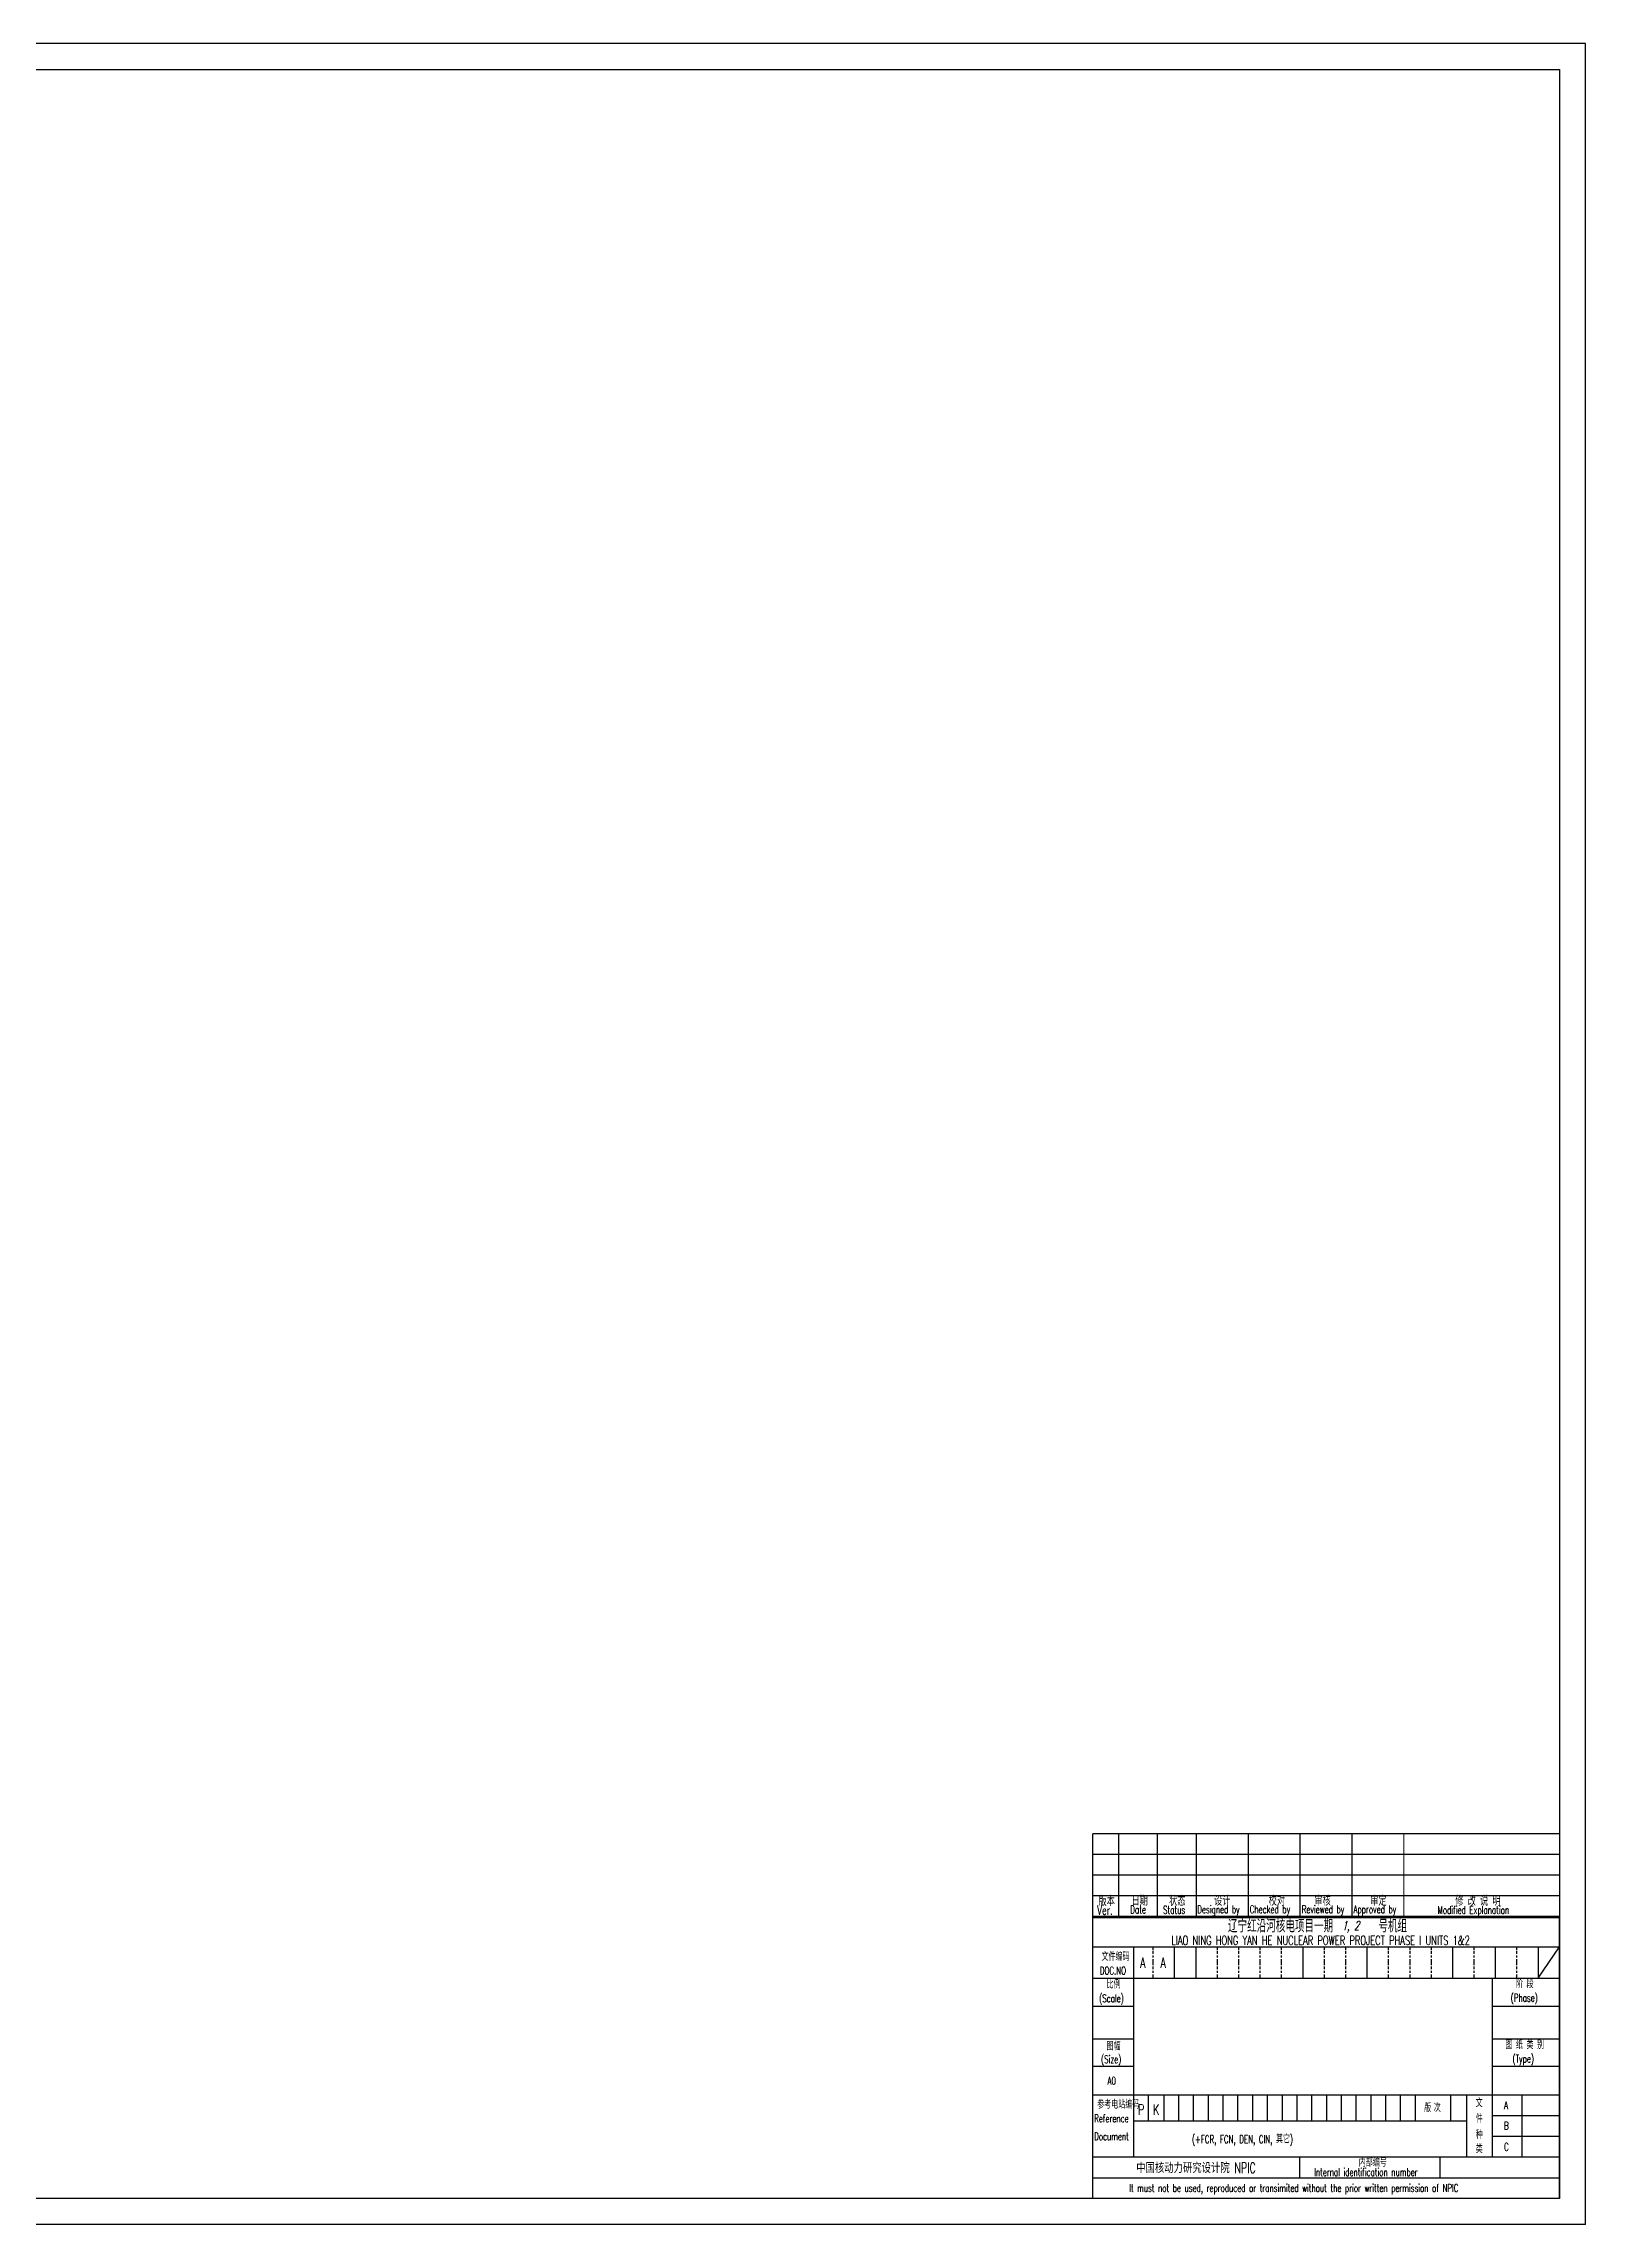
# Model space of a CAD drawing. Extents: x 2963 to 8481, y 2091 to 3069.
# Drawn here: x 5031 to 5625, y 2228 to 3069 of the extents above; entities that cross this region are included whole.
import ezdxf
from ezdxf.enums import TextEntityAlignment as Align

# ---------------------------------------------------------------- set-up
doc = ezdxf.new("R2010")
doc.units = 0
doc.header["$LTSCALE"] = 20
doc.header["$MEASUREMENT"] = 0
doc.layers.get('0').update_dxf_attribs({"linetype": 'CONTINUOUS'})
doc.layers.add('粗实线', color=7, linetype='CONTINUOUS')
doc.layers.add('细实线', color=3, linetype='CONTINUOUS')
doc.styles.add('HZ', font='romans.shx', dxfattribs={"width": 0.667, "bigfont": 'hztxt.shx'})
doc.styles.add('ROMANS', font='romans.shx', dxfattribs={"width": 0.667, "oblique": 15, "bigfont": 'hztxt3.shx'})
doc.styles.add('ZHAN1', font='romans.shx', dxfattribs={"width": 0.67, "bigfont": 'hztxt3.shx'})

msp = doc.modelspace()

# ---------------------------------------------------------------- linework, layer by layer
for p, q in [((5615.3001, 2237.9106), (5615.3001, 2346.6106)), ((5435.3001, 2334.9106), (5615.3001, 2334.9106)), ((5435.3001, 2322.9106), (5615.3001, 2322.9106)), ((5589.4242, 2253.9106), (5589.4242, 2322.9106)), ((5435.3001, 2299.4135), (5451.1114, 2299.4135)), ((5589.4242, 2299.4135), (5615.3001, 2299.4135)), ((5435.3001, 2277.9106), (5579.5536, 2277.9106)), ((5435.3001, 2277.9106), (5615.3001, 2277.9106)), ((5579.5536, 2253.9106), (5579.5536, 2277.9106)), ((5600.8772, 2253.9106), (5600.8772, 2277.9106)), ((5451.1114, 2267.8841), (5579.5536, 2267.8841)), ((5435.3001, 2253.9106), (5615.3001, 2253.9106)), ((5615.3001, 2237.9106), (5435.3001, 2237.9106))]:
    msp.add_line(p, q)
at = {"linetype": 'Continuous'}
msp.add_line((5451.1114, 2334.9106), (5451.1114, 2253.9106), dxfattribs=at)
at = {"layer": '粗实线'}
msp.add_lwpolyline([(5615.3001, 2237.9106), (4461.3001, 2237.9106), (4461.3001, 3058.9106), (5615.3001, 3058.9106)], close=True, dxfattribs=at)
msp.add_lwpolyline([(5615.3001, 2237.9106), (5435.3001, 2237.9106)], dxfattribs=at)
at = {"layer": '细实线'}
for p, q in [((5625.3001, 3068.9106), (4436.3001, 3068.9106)), ((5625.3001, 2227.9106), (5625.3001, 3068.9106)), ((5458.5501, 2334.9106), (5458.5501, 2333.8318)), ((5458.5501, 2333.3687), (5458.5501, 2332.3095)), ((5458.5501, 2331.639), (5458.5501, 2330.8795)), ((5458.5501, 2330.2517), (5458.5501, 2328.9106)), ((5466.8001, 2334.9106), (5466.8001, 2328.9106)), ((5475.0501, 2334.9106), (5475.0501, 2328.9106)), ((5483.3001, 2334.9106), (5483.3001, 2333.8318)), ((5483.3001, 2333.3687), (5483.3001, 2332.3095)), ((5483.3001, 2331.639), (5483.3001, 2330.8795)), ((5491.5501, 2334.9106), (5491.5501, 2333.8318)), ((5491.5501, 2333.3687), (5491.5501, 2332.3095)), ((5491.5501, 2331.639), (5491.5501, 2330.8795)), ((5499.8001, 2334.9106), (5499.8001, 2333.8318)), ((5499.8001, 2333.3687), (5499.8001, 2332.3095)), ((5499.8001, 2331.639), (5499.8001, 2330.8795)), ((5508.0501, 2334.9106), (5508.0501, 2333.8318)), ((5508.0501, 2333.3687), (5508.0501, 2332.3095)), ((5508.0501, 2331.639), (5508.0501, 2330.8795)), ((5516.3001, 2334.9106), (5516.3001, 2322.9106)), ((5516.3001, 2334.9106), (5516.3001, 2333.8318)), ((5516.3001, 2333.3687), (5516.3001, 2332.3095)), ((5516.3001, 2331.639), (5516.3001, 2330.8795)), ((5524.5501, 2334.9106), (5524.5501, 2333.8318)), ((5524.5501, 2333.3687), (5524.5501, 2332.3095)), ((5524.5501, 2331.639), (5524.5501, 2330.8795)), ((5532.8001, 2334.9106), (5532.8001, 2333.8318)), ((5532.8001, 2333.3687), (5532.8001, 2332.3095)), ((5532.8001, 2331.639), (5532.8001, 2330.8795)), ((5541.0501, 2334.9106), (5541.0501, 2322.9106)), ((5549.3001, 2334.9106), (5549.3001, 2333.8318)), ((5549.3001, 2333.3687), (5549.3001, 2332.3095)), ((5549.3001, 2331.639), (5549.3001, 2330.8795)), ((5557.5501, 2334.9106), (5557.5501, 2333.8318)), ((5557.5501, 2333.3687), (5557.5501, 2332.3095)), ((5557.5501, 2331.639), (5557.5501, 2330.8795)), ((5565.8001, 2334.9106), (5565.8001, 2333.8318)), ((5565.8001, 2333.3687), (5565.8001, 2332.3095)), ((5565.8001, 2331.639), (5565.8001, 2330.8795)), ((5574.0501, 2334.9106), (5574.0501, 2328.9106)), ((5582.3001, 2334.9106), (5582.3001, 2333.8318)), ((5582.3001, 2333.3687), (5582.3001, 2332.3095)), ((5582.3001, 2331.639), (5582.3001, 2330.8795)), ((5590.5501, 2334.9106), (5590.5501, 2328.9106)), ((5598.8001, 2334.9106), (5598.8001, 2333.8318)), ((5598.8001, 2333.3687), (5598.8001, 2332.3095)), ((5598.8001, 2331.639), (5598.8001, 2330.8795)), ((5607.0501, 2334.9106), (5607.0501, 2328.9106)), ((5607.0501, 2322.9106), (5615.3001, 2334.9106)), ((5458.5501, 2328.9106), (5458.5501, 2327.8318)), ((5458.5501, 2327.3687), (5458.5501, 2326.3095)), ((5458.5501, 2325.639), (5458.5501, 2324.8795)), ((5458.5501, 2324.2517), (5458.5501, 2322.9106)), ((5466.8001, 2328.9106), (5466.8001, 2322.9106)), ((5475.0501, 2328.9106), (5475.0501, 2322.9106)), ((5483.3001, 2324.2517), (5483.3001, 2322.9106)), ((5491.5501, 2324.2517), (5491.5501, 2322.9106)), ((5499.8001, 2324.2517), (5499.8001, 2322.9106)), ((5508.0501, 2324.2517), (5508.0501, 2322.9106)), ((5516.3001, 2324.2517), (5516.3001, 2322.9106)), ((5524.5501, 2324.2517), (5524.5501, 2322.9106)), ((5532.8001, 2324.2517), (5532.8001, 2322.9106)), ((5549.3001, 2324.2517), (5549.3001, 2322.9106)), ((5557.5501, 2324.2517), (5557.5501, 2322.9106)), ((5565.8001, 2324.2517), (5565.8001, 2322.9106)), ((5574.0501, 2328.9106), (5574.0501, 2322.9106)), ((5582.3001, 2324.2517), (5582.3001, 2322.9106)), ((5590.5501, 2328.9106), (5590.5501, 2322.9106)), ((5598.8001, 2324.2517), (5598.8001, 2322.9106)), ((5607.0501, 2328.9106), (5607.0501, 2322.9106)), ((5451.1114, 2311.9689), (5435.3001, 2311.9689)), ((5615.3001, 2311.9689), (5589.4242, 2311.9689)), ((5451.1114, 2288.8342), (5435.3001, 2288.8342)), ((5615.3001, 2288.8342), (5589.4242, 2288.8342)), ((5456.6772, 2277.9106), (5456.6772, 2267.8841)), ((5462.7181, 2277.9106), (5462.7181, 2267.8841)), ((5468.4181, 2277.9106), (5468.4181, 2267.8841)), ((5474.1181, 2277.9106), (5474.1181, 2267.8841)), ((5479.8181, 2277.9106), (5479.8181, 2267.8841)), ((5485.5181, 2277.9106), (5485.5181, 2267.8841)), ((5491.2181, 2277.9106), (5491.2181, 2267.8841)), ((5496.9181, 2277.9106), (5496.9181, 2267.8841)), ((5502.6181, 2277.9106), (5502.6181, 2267.8841)), ((5508.3181, 2277.9106), (5508.3181, 2267.8841)), ((5514.0181, 2277.9106), (5514.0181, 2267.8841)), ((5519.7181, 2277.9106), (5519.7181, 2267.8841)), ((5525.4181, 2277.9106), (5525.4181, 2267.8841)), ((5531.1181, 2277.9106), (5531.1181, 2267.8841)), ((5536.8181, 2277.9106), (5536.8181, 2267.8841)), ((5542.5181, 2277.9106), (5542.5181, 2267.8841)), ((5548.2181, 2277.9106), (5548.2181, 2267.8841)), ((5553.9181, 2277.9106), (5553.9181, 2267.8841)), ((5559.6181, 2277.9106), (5559.6181, 2267.8841)), ((5573.2713, 2277.9106), (5573.2713, 2267.8841)), ((5589.4242, 2269.9106), (5615.3001, 2269.9106)), ((5591.6, 2269.9106), (5615.3001, 2269.9106)), ((5591.6, 2269.9106), (5615.3001, 2269.9106)), ((5515.1985, 2245.9106), (5515.1985, 2253.9106)), ((5569.2674, 2245.9106), (5569.2674, 2253.9106)), ((5589.4242, 2261.9106), (5615.3001, 2261.9106)), ((5591.6, 2261.9106), (5615.3001, 2261.9106)), ((5591.6, 2261.9106), (5615.3001, 2261.9106)), ((5435.3001, 2245.9106), (5615.3001, 2245.9106)), ((5625.3001, 2227.9106), (4436.3001, 2227.9106))]:
    msp.add_line(p, q, dxfattribs=at)
at = {"layer": '细实线', "color": 3}
for p, q in [((5435.3001, 2346.3106), (5615.3001, 2346.3106)), ((5483.3001, 2330.2517), (5483.3001, 2328.9106)), ((5491.5501, 2330.2517), (5491.5501, 2328.9106)), ((5499.8001, 2330.2517), (5499.8001, 2328.9106)), ((5508.0501, 2330.2517), (5508.0501, 2328.9106)), ((5516.3001, 2330.2517), (5516.3001, 2328.9106)), ((5524.5501, 2330.2517), (5524.5501, 2328.9106)), ((5532.8001, 2330.2517), (5532.8001, 2328.9106)), ((5549.3001, 2330.2517), (5549.3001, 2328.9106)), ((5557.5501, 2330.2517), (5557.5501, 2328.9106)), ((5565.8001, 2330.2517), (5565.8001, 2328.9106)), ((5582.3001, 2330.2517), (5582.3001, 2328.9106)), ((5598.8001, 2330.2517), (5598.8001, 2328.9106)), ((5483.3001, 2328.9106), (5483.3001, 2327.8318)), ((5483.3001, 2327.3687), (5483.3001, 2326.3095)), ((5483.3001, 2325.639), (5483.3001, 2324.8795)), ((5491.5501, 2328.9106), (5491.5501, 2327.8318)), ((5491.5501, 2327.3687), (5491.5501, 2326.3095)), ((5491.5501, 2325.639), (5491.5501, 2324.8795)), ((5499.8001, 2328.9106), (5499.8001, 2327.8318)), ((5499.8001, 2327.3687), (5499.8001, 2326.3095)), ((5499.8001, 2325.639), (5499.8001, 2324.8795)), ((5508.0501, 2328.9106), (5508.0501, 2327.8318)), ((5508.0501, 2327.3687), (5508.0501, 2326.3095)), ((5508.0501, 2325.639), (5508.0501, 2324.8795)), ((5516.3001, 2328.9106), (5516.3001, 2327.8318)), ((5516.3001, 2327.3687), (5516.3001, 2326.3095)), ((5516.3001, 2325.639), (5516.3001, 2324.8795)), ((5524.5501, 2328.9106), (5524.5501, 2327.8318)), ((5524.5501, 2327.3687), (5524.5501, 2326.3095)), ((5524.5501, 2325.639), (5524.5501, 2324.8795)), ((5532.8001, 2328.9106), (5532.8001, 2327.8318)), ((5532.8001, 2327.3687), (5532.8001, 2326.3095)), ((5532.8001, 2325.639), (5532.8001, 2324.8795)), ((5549.3001, 2328.9106), (5549.3001, 2327.8318)), ((5549.3001, 2327.3687), (5549.3001, 2326.3095)), ((5549.3001, 2325.639), (5549.3001, 2324.8795)), ((5557.5501, 2328.9106), (5557.5501, 2327.8318)), ((5557.5501, 2327.3687), (5557.5501, 2326.3095)), ((5557.5501, 2325.639), (5557.5501, 2324.8795)), ((5565.8001, 2328.9106), (5565.8001, 2327.8318)), ((5565.8001, 2327.3687), (5565.8001, 2326.3095)), ((5565.8001, 2325.639), (5565.8001, 2324.8795)), ((5582.3001, 2328.9106), (5582.3001, 2327.8318)), ((5582.3001, 2327.3687), (5582.3001, 2326.3095)), ((5582.3001, 2325.639), (5582.3001, 2324.8795)), ((5598.8001, 2328.9106), (5598.8001, 2327.8318)), ((5598.8001, 2327.3687), (5598.8001, 2326.3095)), ((5598.8001, 2325.639), (5598.8001, 2324.8795))]:
    msp.add_line(p, q, dxfattribs=at)
at = {"layer": '细实线', "color": 3, "const_width": 0.5}
for points in [[(5435.3001, 2378.6106), (5435.3001, 2237.9106)], [(5615.3001, 2378.6106), (5435.3001, 2378.6106)], [(5615.3001, 2378.6106), (5435.3001, 2378.6106)], [(5615.3001, 2378.6106), (5435.3001, 2378.6106)], [(5615.3001, 2378.6106), (5435.3001, 2378.6106)], [(5445.3001, 2346.6106), (5445.3001, 2378.6106)], [(5460.3001, 2346.6106), (5460.3001, 2378.6106)], [(5475.3001, 2346.6106), (5475.3001, 2378.6106)], [(5535.3001, 2346.6106), (5535.3001, 2378.6106)], [(5555.3001, 2346.6106), (5555.3001, 2378.6106)], [(5615.3001, 2346.6106), (5435.3001, 2346.6106)]]:
    msp.add_lwpolyline(points, dxfattribs=at)
at = {"layer": '细实线', "color": 3}
for points in [[(5495.3001, 2346.6106, 0.5, 0.5, 0), (5495.3001, 2378.6106, 0.5, 0.5, 0)], [(5515.3001, 2346.6106, 0.5, 0.5, 0), (5515.3001, 2378.6106, 0.5, 0.5, 0)], [(5435.3001, 2346.6106, 0.6, 0.6, 0), (5615.3001, 2346.6106, 0.6, 0.6, 0)]]:
    msp.add_lwpolyline(points, format="xyseb", dxfattribs=at)
for points in [[(5615.3001, 2370.6106), (5435.3001, 2370.6106)], [(5615.3001, 2362.6106), (5435.3001, 2362.6106)], [(5615.3001, 2354.6106), (5435.3001, 2354.6106)]]:
    msp.add_lwpolyline(points, dxfattribs=at)

# ---------------------------------------------------------------- texts
for s, height, style, width, p in [('Ver.', 3.5, 'HZ', 0.67, (5437.0991, 2347.3245)), ('版本', 3.5, 'ZHAN1', 0.67, (5437.5587, 2350.7256)), ('Date', 3, 'HZ', 0.67, (5449.8207, 2347.8313)), ('日期', 3.5, 'ZHAN1', 0.67, (5450.2803, 2350.8838)), ('Status', 3, 'HZ', 0.67, (5462.4571, 2347.7022)), ('状态', 3.5, 'ZHAN1', 0.67, (5464.76, 2350.7805)), ('Designed by', 3, 'HZ', 0.67, (5475.6455, 2347.8929)), ('设计', 3.5, 'HZ', 0.667, (5482.144, 2350.8161)), ('Checked by', 3, 'HZ', 0.67, (5495.8637, 2347.9267)), ('校对', 3.5, 'ZHAN1', 0.67, (5503.1819, 2350.8161)), ('Reviewed by', 3, 'HZ', 0.67, (5515.9005, 2347.9267)), ('审核', 3.5, 'ZHAN1', 0.67, (5520.8121, 2350.8161)), ('Approved by', 3, 'HZ', 0.67, (5535.8725, 2347.9267)), ('审定', 3.5, 'ZHAN1', 0.67, (5542.3521, 2350.8161)), ('Modified Explanation', 3, 'HZ', 0.67, (5568.2633, 2347.6788)), ('修 改 说 明', 3.5, 'ZHAN1', 0.67, (5575.136, 2350.8161)), ('A', 4, 'ROMANS', 0.67, (5453.6252, 2326.8491)), ('A', 4, 'ROMANS', 0.67, (5461.4455, 2326.8491)), ('P', 4, 'ROMANS', 0.67, (5452.7857, 2270.1858)), ('K', 4, 'ROMANS', 0.67, (5458.5775, 2270.1858))]:
    msp.add_text(s, height=height, dxfattribs=dict(at, style=style, width=width)).set_placement(p)
at = {"layer": '细实线', "color": 3, "width": 0.67}
for s, height, style, p in [('LIAO NING HONG YAN HE NUCLEAR POWER PROJECT PHASE I UNITS 1&2', 3.5, 'HZ', (5523.2019, 2337.4132)), ('辽宁红沿河核电项目一期       号机组', 5, 'ZHAN1', (5522.0276, 2343.2466))]:
    msp.add_text(s, height=height, dxfattribs=dict(at, style=style)).set_placement(p, align=Align.MIDDLE)
at = {"layer": '细实线', "color": 3, "style": 'ROMANS', "oblique": 15, "width": 0.67}
msp.add_text('1, 2', height=3.5, dxfattribs=at).set_placement((5531.4201, 2341.3795))
at = {"layer": '细实线', "style": 'ROMANS', "width": 0.667}
for s, height, p in [('文件编码', 3, (5438.7267, 2329.5744)), ('DOC.NO', 3, (5438.0717, 2324.2709)), ('比例', 3, (5440.6647, 2318.9145)), ('阶 段', 3, (5598.5311, 2319.0869)), ('(Scale)', 3, (5437.8048, 2313.5909)), ('(Phase)', 3, (5596.5084, 2313.7958)), ('图幅', 3, (5440.6495, 2295.0469)), ('图 纸 类 别', 3, (5594.4584, 2295.5898)), ('(Size)', 3, (5438.5369, 2290.1013)), ('(Type)', 3, (5597.1911, 2290.2987)), ('A0', 3, (5441.041, 2281.8055)), ('参考电站编码', 3, (5437.0652, 2272.5744)), ('版', 3, (5563.1162, 2271.2672)), ('次', 3, (5566.8462, 2271.3211)), ('文', 3, (5583.0026, 2273.1348)), ('A', 3, (5593.9206, 2272.3498)), ('Reference', 3, (5435.8979, 2267.2709)), ('Document', 3, (5435.8979, 2260.3605)), ('(+FCR, FCN, DEN, CIN, 其它)', 3, (5473.5791, 2259.2561)), ('种', 3, (5583.0026, 2260.925)), ('件', 3, (5583.0026, 2267.0687)), ('B', 3, (5593.9206, 2264.4658)), ('类', 3, (5583.0026, 2255.4769)), ('C', 3, (5593.9206, 2256.3115)), ('中国核动力研究设计院 NPIC', 4, (5452.1174, 2247.7164)), ('Internal identification number', 3, (5520.7171, 2246.5571)), ('内部编号', 3, (5537.928, 2250.2015)), ('It must not be used, reproduced or transimited without the prior written permission of NPIC', 3, (5449.3874, 2240.4503))]:
    msp.add_text(s, height=height, dxfattribs=at).set_placement(p)

doc.saveas('drawing.dxf')
